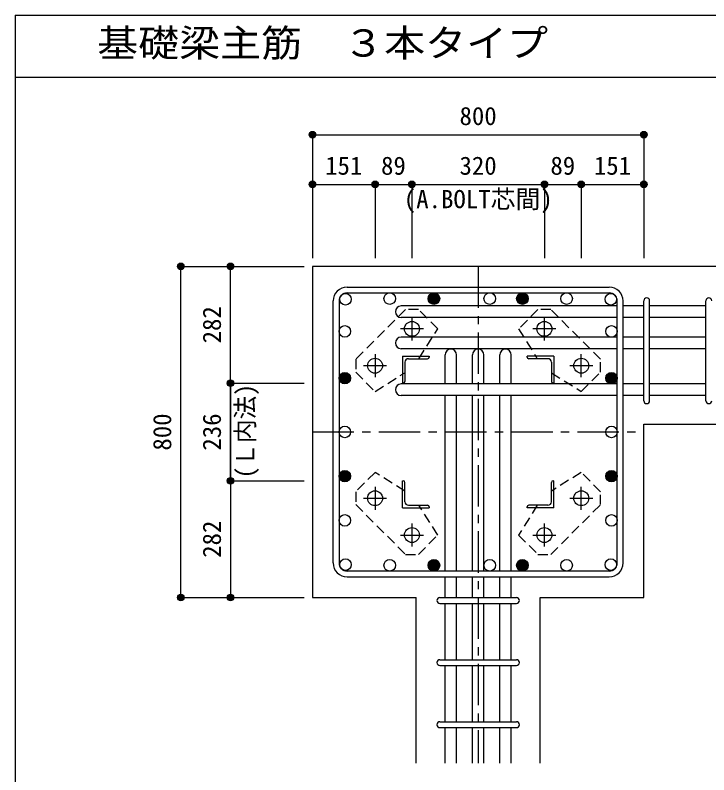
# Model space of a CAD drawing. Units: millimetres at full size, sheet at 1:20. Extents: x -3982 to 3969, y -2797 to 2801.
# Drawn here: x -3982 to -2307, y 966 to 2801 of the extents above; entities that cross this region are included whole.
import ezdxf
from ezdxf.enums import TextEntityAlignment as Align

# ---------------------------------------------------------------- set-up
doc = ezdxf.new("R2010")
doc.units = ezdxf.units.MM
doc.header["$LTSCALE"] = 20
doc.header["$PDMODE"] = 32
doc.header["$PDSIZE"] = 10
doc.linetypes.add('CHAIN1', pattern=[8, 5, -1, 1, -1])
doc.linetypes.add('DASHED1', pattern=[1.8, 1.2, -0.6])
for name, color, linetype in [('6-1_躯体線', 2, 'Continuous'), ('6-2_A.Bolt_', 4, 'Continuous'), ('6-3_柱型主筋', 4, 'Continuous'), ('6-4_フープ', 7, 'Continuous'), ('6-5_梁主筋', 7, 'Continuous'), ('6-6_S.T.P.', 7, 'Continuous'), ('6-7_文字', 7, 'Continuous'), ('6-9_プレート', 4, 'DASHED1'), ('6-D_寸法', 4, 'Continuous'), ('F-0_枠', 6, 'Continuous')]:
    doc.layers.add(name, color=color, linetype=linetype)
doc.styles.add('ＭＳ ゴシック', font='')
doc.styles.get('ＭＳ ゴシック').set_extended_font_data('MS Gothic')

msp = doc.modelspace()

# ---------------------------------------------------------------- linework, layer by layer
at = {"layer": '6-1_躯体線'}
for p, q in [((-2063.87, 2194.12), (-3263.87, 2194.12)), ((-3263.87, 2194.12), (-3263.87, 1394.12)), ((-2463.87, 1812.62), (-2063.87, 1812.62)), ((-2463.87, 1394.12), (-2463.87, 1812.62)), ((-3263.87, 1394.12), (-3013.37, 1394.12)), ((-3013.37, 994.12), (-3013.37, 1394.12)), ((-2714.37, 994.12), (-2714.37, 1394.12)), ((-2714.37, 1394.12), (-2463.87, 1394.12))]:
    msp.add_line(p, q, dxfattribs=at)
at = {"layer": '6-2_A.Bolt_', "linetype": 'CHAIN1'}
for p, q in [((-3023.87, 2070.92), (-3023.87, 2015.42)), ((-2703.87, 2015.42), (-2703.87, 2070.92)), ((-2996.17, 2043.12), (-3051.67, 2043.12)), ((-2676.07, 2043.12), (-2731.57, 2043.12)), ((-3112.87, 1981.92), (-3112.87, 1926.42)), ((-2614.87, 1926.42), (-2614.87, 1981.92)), ((-3085.17, 1954.12), (-3140.67, 1954.12)), ((-2587.07, 1954.12), (-2642.57, 1954.12)), ((-3112.87, 1661.82), (-3112.87, 1606.32)), ((-2614.87, 1606.32), (-2614.87, 1661.82)), ((-3140.67, 1634.12), (-3085.17, 1634.12)), ((-2642.57, 1634.12), (-2587.07, 1634.12)), ((-3023.87, 1572.82), (-3023.87, 1517.32)), ((-2703.87, 1517.32), (-2703.87, 1572.82)), ((-3051.67, 1545.12), (-2996.17, 1545.12)), ((-2731.57, 1545.12), (-2676.07, 1545.12))]:
    msp.add_line(p, q, dxfattribs=at)
at = {"layer": '6-2_A.Bolt_'}
for p, q in [((-3046.87, 1977.12), (-2981.87, 1977.12)), ((-3046.87, 1977.12), (-3046.87, 1912.12)), ((-3032.37, 1971.12), (-2985.87, 1971.12)), ((-2981.87, 1977.12), (-2981.87, 1975.12)), ((-2680.87, 1977.12), (-2745.87, 1977.12)), ((-2745.87, 1975.12), (-2745.87, 1977.12)), ((-2695.37, 1971.12), (-2741.87, 1971.12)), ((-2680.87, 1977.12), (-2680.87, 1912.12)), ((-3040.87, 1962.62), (-3040.87, 1916.12)), ((-2686.87, 1962.62), (-2686.87, 1916.12)), ((-3044.87, 1912.12), (-3046.87, 1912.12)), ((-2680.87, 1912.12), (-2682.87, 1912.12)), ((-3046.87, 1676.12), (-3044.87, 1676.12)), ((-3046.87, 1611.12), (-3046.87, 1676.12)), ((-3040.87, 1625.62), (-3040.87, 1672.12)), ((-2686.87, 1625.62), (-2686.87, 1672.12)), ((-2682.87, 1676.12), (-2680.87, 1676.12)), ((-2680.87, 1611.12), (-2680.87, 1676.12)), ((-3032.37, 1617.12), (-2985.87, 1617.12)), ((-2695.37, 1617.12), (-2741.87, 1617.12)), ((-3046.87, 1611.12), (-2981.87, 1611.12)), ((-2981.87, 1613.12), (-2981.87, 1611.12)), ((-2745.87, 1611.12), (-2745.87, 1613.12)), ((-2680.87, 1611.12), (-2745.87, 1611.12))]:
    msp.add_line(p, q, dxfattribs=at)
at = {"layer": '6-2_A.Bolt_', "color": 3}
for centre in [(-3023.87, 2043.12), (-2703.87, 2043.12), (-3112.87, 1954.12), (-2614.87, 1954.12), (-3112.87, 1634.12), (-2614.87, 1634.12), (-3023.87, 1545.12), (-2703.87, 1545.12)]:
    msp.add_circle(centre, 18, dxfattribs=at)
at = {"layer": '6-2_A.Bolt_'}
for centre, radius, start, end in [((-3032.37, 1962.62), 8.5, 90, 180), ((-2985.87, 1975.12), 4, 270, 0), ((-2741.87, 1975.12), 4, 180, 270), ((-2695.37, 1962.62), 8.5, 0, 90), ((-3044.87, 1916.12), 4, 270, 0), ((-2682.87, 1916.12), 4, 180, 270), ((-3044.87, 1672.12), 4, 0, 90), ((-2682.87, 1672.12), 4, 90, 180), ((-3032.37, 1625.62), 8.5, 180, 270), ((-2985.87, 1613.12), 4, 0, 90), ((-2741.87, 1613.12), 4, 90, 180), ((-2695.37, 1625.62), 8.5, 270, 0)]:
    msp.add_arc(centre, radius, start, end, dxfattribs=at)
at = {"layer": '6-3_柱型主筋', "color": 3}
for centre in [(-3184.26, 2114.51), (-3077.46, 2116.12), (-2970.66, 2116.12), (-2835.87, 2116.12), (-2757.07, 2116.12), (-2650.27, 2116.12), (-2543.48, 2114.51), (-3185.87, 2037.12), (-2541.87, 2037.12), (-3185.87, 1924.12), (-2541.87, 1924.12), (-3185.87, 1794.12), (-2541.87, 1794.12), (-3185.87, 1687.33), (-2541.87, 1687.33), (-3185.87, 1580.53), (-2541.87, 1580.53), (-3184.26, 1473.74), (-2543.48, 1473.74), (-3077.46, 1472.12), (-2970.66, 1472.12), (-2835.87, 1472.12), (-2757.07, 1472.12), (-2650.27, 1472.12)]:
    msp.add_circle(centre, 14, dxfattribs=at)
at = {"layer": '6-3_柱型主筋'}
for centre, radius in [((-2970.66, 2116.12), 14), ((-2970.66, 2116.12), 12.6), ((-2757.07, 2116.12), 14), ((-2757.07, 2116.12), 12.6), ((-2970.66, 2116.12), 11.2), ((-2970.66, 2116.12), 9.8), ((-2970.66, 2116.12), 8.4), ((-2970.66, 2116.12), 7), ((-2970.66, 2116.12), 5.6), ((-2970.66, 2116.12), 4.2), ((-2970.66, 2116.12), 2.8), ((-2970.66, 2116.12), 1.4), ((-2757.07, 2116.12), 11.2), ((-2757.07, 2116.12), 9.8), ((-2757.07, 2116.12), 8.4), ((-2757.07, 2116.12), 7), ((-2757.07, 2116.12), 5.6), ((-2757.07, 2116.12), 4.2), ((-2757.07, 2116.12), 2.8), ((-2757.07, 2116.12), 1.4), ((-3185.87, 1924.12), 14), ((-3185.87, 1924.12), 12.6), ((-3185.87, 1924.12), 11.2), ((-3185.87, 1924.12), 9.8), ((-3185.87, 1924.12), 8.4), ((-3185.87, 1924.12), 7), ((-3185.87, 1924.12), 5.6), ((-3185.87, 1924.12), 4.2), ((-3185.87, 1924.12), 2.8), ((-2541.87, 1924.12), 14), ((-2541.87, 1924.12), 12.6), ((-2541.87, 1924.12), 11.2), ((-2541.87, 1924.12), 9.8), ((-2541.87, 1924.12), 8.4), ((-2541.87, 1924.12), 7), ((-2541.87, 1924.12), 5.6), ((-2541.87, 1924.12), 4.2), ((-2541.87, 1924.12), 2.8), ((-3185.87, 1924.12), 1.4), ((-2541.87, 1924.12), 1.4), ((-3185.87, 1687.33), 14), ((-3185.87, 1687.33), 12.6), ((-3185.87, 1687.33), 11.2), ((-3185.87, 1687.33), 9.8), ((-3185.87, 1687.33), 8.4), ((-3185.87, 1687.33), 7), ((-3185.87, 1687.33), 5.6), ((-3185.87, 1687.33), 4.2), ((-3185.87, 1687.33), 2.8), ((-3185.87, 1687.33), 1.4), ((-2541.87, 1687.33), 14), ((-2541.87, 1687.33), 12.6), ((-2541.87, 1687.33), 11.2), ((-2541.87, 1687.33), 9.8), ((-2541.87, 1687.33), 8.4), ((-2541.87, 1687.33), 7), ((-2541.87, 1687.33), 5.6), ((-2541.87, 1687.33), 4.2), ((-2541.87, 1687.33), 2.8), ((-2541.87, 1687.33), 1.4), ((-2970.66, 1472.12), 14), ((-2970.66, 1472.12), 12.6), ((-2970.66, 1472.12), 11.2), ((-2970.66, 1472.12), 9.8), ((-2970.66, 1472.12), 8.4), ((-2970.66, 1472.12), 7), ((-2970.66, 1472.12), 5.6), ((-2970.66, 1472.12), 4.2), ((-2970.66, 1472.12), 2.8), ((-2970.66, 1472.12), 1.4), ((-2757.07, 1472.12), 14), ((-2757.07, 1472.12), 12.6), ((-2757.07, 1472.12), 11.2), ((-2757.07, 1472.12), 9.8), ((-2757.07, 1472.12), 8.4), ((-2757.07, 1472.12), 7), ((-2757.07, 1472.12), 5.6), ((-2757.07, 1472.12), 4.2), ((-2757.07, 1472.12), 2.8), ((-2757.07, 1472.12), 1.4)]:
    msp.add_circle(centre, radius, dxfattribs=at)
at = {"layer": '6-4_フープ'}
for p, q in [((-3180.37, 2144.12), (-2547.37, 2144.12)), ((-3180.37, 2130.12), (-2547.37, 2130.12)), ((-3213.87, 1477.62), (-3213.87, 2110.62)), ((-3199.87, 2110.62), (-3199.87, 1477.62)), ((-2527.87, 1477.62), (-2527.87, 2110.62)), ((-2513.87, 1477.62), (-2513.87, 2110.62)), ((-2547.37, 1458.12), (-3180.37, 1458.12)), ((-3180.37, 1444.12), (-2547.37, 1444.12))]:
    msp.add_line(p, q, dxfattribs=at)
for centre, radius, start, end in [((-3180.37, 2110.62), 33.5, 90, 180), ((-3180.37, 2110.62), 19.5, 90, 180), ((-2547.37, 2110.62), 33.5, 0, 90), ((-2547.37, 2110.62), 19.5, 0, 90), ((-3180.37, 1477.62), 33.5, 180, 270), ((-3180.37, 1477.62), 19.5, 180, 270), ((-2547.37, 1477.62), 33.5, 270, 0), ((-2547.37, 1477.62), 19.5, 270, 0)]:
    msp.add_arc(centre, radius, start, end, dxfattribs=at)
at = {"layer": '6-5_梁主筋'}
for p, q in [((-2527.87, 2098.51), (-3049.87, 2098.51)), ((-2463.87, 2098.51), (-2513.87, 2098.51)), ((-2313.87, 2098.51), (-2449.87, 2098.51)), ((-2527.87, 2070.51), (-3049.87, 2070.51)), ((-2463.87, 2070.51), (-2513.87, 2070.51)), ((-2313.87, 2070.51), (-2449.87, 2070.51)), ((-2527.87, 2023.12), (-3049.87, 2023.12)), ((-2463.87, 2023.12), (-2513.87, 2023.12)), ((-2313.87, 2023.12), (-2449.87, 2023.12)), ((-2527.87, 1995.12), (-3049.87, 1995.12)), ((-2463.87, 1995.12), (-2513.87, 1995.12)), ((-2313.87, 1995.12), (-2449.87, 1995.12)), ((-2943.87, 1910.12), (-2943.87, 1980.12)), ((-2915.87, 1910.12), (-2915.87, 1980.12)), ((-2877.87, 1910.12), (-2877.87, 1980.12)), ((-2849.87, 1910.12), (-2849.87, 1980.12)), ((-2811.87, 1910.12), (-2811.87, 1980.12)), ((-2783.87, 1910.12), (-2783.87, 1980.12)), ((-2527.87, 1910.12), (-3049.87, 1910.12)), ((-2463.87, 1910.12), (-2513.87, 1910.12)), ((-2313.87, 1910.12), (-2449.87, 1910.12)), ((-2527.87, 1882.12), (-3049.87, 1882.12)), ((-2943.87, 1458.12), (-2943.87, 1882.12)), ((-2915.87, 1458.12), (-2915.87, 1882.12)), ((-2877.87, 1458.12), (-2877.87, 1882.12)), ((-2849.87, 1458.12), (-2849.87, 1882.12)), ((-2811.87, 1458.12), (-2811.87, 1882.12)), ((-2783.87, 1458.12), (-2783.87, 1882.12)), ((-2463.87, 1882.12), (-2513.87, 1882.12)), ((-2313.87, 1882.12), (-2449.87, 1882.12)), ((-2943.87, 1394.12), (-2943.87, 1444.12)), ((-2915.87, 1394.12), (-2915.87, 1444.12)), ((-2877.87, 1394.12), (-2877.87, 1444.12)), ((-2849.87, 1394.12), (-2849.87, 1444.12)), ((-2811.87, 1394.12), (-2811.87, 1444.12)), ((-2783.87, 1394.12), (-2783.87, 1444.12)), ((-2943.87, 1244.12), (-2943.87, 1380.12)), ((-2915.87, 1244.12), (-2915.87, 1380.12)), ((-2877.87, 1244.12), (-2877.87, 1380.12)), ((-2849.87, 1244.12), (-2849.87, 1380.12)), ((-2811.87, 1244.12), (-2811.87, 1380.12)), ((-2783.87, 1244.12), (-2783.87, 1380.12)), ((-2943.87, 1094.12), (-2943.87, 1230.12)), ((-2915.87, 1094.12), (-2915.87, 1230.12)), ((-2877.87, 1094.12), (-2877.87, 1230.12)), ((-2849.87, 1094.12), (-2849.87, 1230.12)), ((-2811.87, 1094.12), (-2811.87, 1230.12)), ((-2783.87, 1094.12), (-2783.87, 1230.12)), ((-2943.87, 994.12), (-2943.87, 1080.12)), ((-2915.87, 994.12), (-2915.87, 1080.12)), ((-2877.87, 994.12), (-2877.87, 1080.12)), ((-2849.87, 994.12), (-2849.87, 1080.12)), ((-2811.87, 994.12), (-2811.87, 1080.12)), ((-2783.87, 994.12), (-2783.87, 1080.12))]:
    msp.add_line(p, q, dxfattribs=at)
for centre, start, end in [((-3049.87, 2084.51), 90, 270), ((-3049.87, 2009.12), 90, 270), ((-2929.87, 1980.12), 0, 180), ((-2863.87, 1980.12), 0, 180), ((-2797.87, 1980.12), 0, 180), ((-3049.87, 1896.12), 90, 270)]:
    msp.add_arc(centre, 14, start, end, dxfattribs=at)
at = {"layer": '6-6_S.T.P.'}
for p, q in [((-2463.87, 1869.62), (-2463.87, 2111.01)), ((-2449.87, 1869.62), (-2449.87, 2111.01)), ((-2313.87, 1869.62), (-2313.87, 2111.01)), ((-2956.37, 1394.12), (-2771.37, 1394.12)), ((-2956.37, 1380.12), (-2771.37, 1380.12)), ((-2956.37, 1244.12), (-2771.37, 1244.12)), ((-2956.37, 1230.12), (-2771.37, 1230.12)), ((-2956.37, 1094.12), (-2771.37, 1094.12)), ((-2956.37, 1080.12), (-2771.37, 1080.12))]:
    msp.add_line(p, q, dxfattribs=at)
for centre, start, end in [((-2456.87, 2111.01), 0, 180), ((-2456.87, 2111.01), 0, 180), ((-2456.87, 2111.01), 0, 180), ((-2456.87, 2111.01), 0, 180), ((-2306.87, 2111.01), 0, 180), ((-2456.87, 1869.62), 180, 0), ((-2456.87, 1869.62), 180, 0), ((-2456.87, 1869.62), 180, 0), ((-2456.87, 1869.62), 180, 0), ((-2306.87, 1869.62), 180, 0), ((-2956.37, 1387.12), 90, 270), ((-2956.37, 1387.12), 90, 270), ((-2956.37, 1387.12), 90, 270), ((-2956.37, 1387.12), 90, 270), ((-2771.37, 1387.12), 270, 90), ((-2771.37, 1387.12), 270, 90), ((-2771.37, 1387.12), 270, 90), ((-2771.37, 1387.12), 270, 90), ((-2956.37, 1237.12), 90, 270), ((-2771.37, 1237.12), 270, 90), ((-2956.37, 1087.12), 90, 270), ((-2771.37, 1087.12), 270, 90)]:
    msp.add_arc(centre, 7, start, end, dxfattribs=at)
at = {"layer": '6-9_プレート'}
for points in [[(-3039.37, 2089.82), (-3159.57, 1969.62), (-3159.57, 1938.52), (-3112.87, 1891.82), (-3040.87, 1937.02)], [(-3006.77, 1971.12), (-2961.57, 2043.22), (-3008.27, 2089.82), (-3039.37, 2089.82)], [(-2568.17, 1969.62), (-2688.37, 2089.82), (-2719.47, 2089.82), (-2766.17, 2043.12), (-2720.97, 1971.12)], [(-2686.87, 1937.02), (-2614.77, 1891.82), (-2568.17, 1938.52), (-2568.17, 1969.62)], [(-3040.87, 1651.22), (-3112.97, 1696.42), (-3159.57, 1649.73), (-3159.57, 1618.62)], [(-2688.37, 1498.42), (-2568.17, 1618.62), (-2568.17, 1649.72), (-2614.87, 1696.42), (-2686.87, 1651.22)], [(-3159.57, 1618.62), (-3039.37, 1498.42), (-3008.27, 1498.42), (-2961.57, 1545.12), (-3006.77, 1617.12)], [(-2720.97, 1617.12), (-2766.17, 1545.02), (-2719.47, 1498.42), (-2688.37, 1498.42)]]:
    msp.add_lwpolyline(points, dxfattribs=at)
at = {"layer": '6-D_寸法'}
for p, q in [((-3263.87, 2512.15), (-3263.87, 2392.15)), ((-3263.87, 2512.15), (-3263.87, 2392.15)), ((-3263.87, 2512.15), (-2463.87, 2512.15)), ((-2463.87, 2512.15), (-2463.87, 2392.15)), ((-3263.87, 2392.15), (-3112.87, 2392.15)), ((-3263.87, 2392.15), (-3263.87, 2214.12)), ((-3112.87, 2392.15), (-3112.87, 2214.12)), ((-3023.87, 2392.15), (-2703.87, 2392.15)), ((-2703.87, 2392.15), (-2614.87, 2392.15)), ((-2703.87, 2392.15), (-2703.87, 2214.12)), ((-2614.87, 2392.15), (-2614.87, 2214.12)), ((-3581.89, 2194.12), (-3461.89, 2194.12)), ((-3581.89, 1394.12), (-3581.89, 2194.12)), ((-3461.89, 2194.12), (-3283.87, 2194.12)), ((-3461.89, 2194.12), (-3283.87, 2194.12)), ((-3461.89, 2194.12), (-3283.87, 2194.12)), ((-3461.89, 2194.12), (-3283.87, 2194.12)), ((-3461.89, 2194.12), (-3283.87, 2194.12)), ((-3461.89, 2194.12), (-3283.87, 2194.12)), ((-3461.89, 2194.12), (-3283.87, 2194.12)), ((-3461.89, 2194.12), (-3283.87, 2194.12)), ((-3461.89, 1912.12), (-3461.89, 1676.12)), ((-3461.89, 1912.12), (-3283.87, 1912.12)), ((-3461.89, 1676.12), (-3461.89, 1912.12)), ((-3461.89, 1676.12), (-3461.89, 1394.12)), ((-3461.89, 1676.12), (-3283.87, 1676.12)), ((-3581.89, 1394.12), (-3461.89, 1394.12)), ((-3461.89, 1394.12), (-3283.87, 1394.12)), ((-3461.89, 1394.12), (-3283.87, 1394.12)), ((-3461.89, 1394.12), (-3283.87, 1394.12)), ((-3461.89, 1394.12), (-3283.87, 1394.12)), ((-3461.89, 1394.12), (-3283.87, 1394.12)), ((-3461.89, 1394.12), (-3283.87, 1394.12)), ((-3461.89, 1394.12), (-3283.87, 1394.12)), ((-3461.89, 1394.12), (-3283.87, 1394.12)), ((-3461.89, 1394.12), (-3283.87, 1394.12))]:
    msp.add_line(p, q, dxfattribs=at)
at = {"layer": '6-D_寸法', "linetype": 'CHAIN1'}
for p, q in [((-2863.87, 2194.12), (-2863.87, 994.12)), ((-3263.87, 1794.12), (-2463.87, 1794.12))]:
    msp.add_line(p, q, dxfattribs=at)
at = {"layer": '6-D_寸法'}
for points in [[(-3112.87, 2392.15), (-3023.87, 2392.15), (-3023.87, 2214.12)], [(-2614.87, 2392.15), (-2463.87, 2392.15), (-2463.87, 2214.12)], [(-3461.89, 1912.12), (-3461.89, 2194.12), (-3283.87, 2194.12)], [(-3581.89, 1394.12), (-3461.89, 1394.12), (-3283.87, 1394.12)], [(-3581.89, 1394.12), (-3461.89, 1394.12), (-3283.87, 1394.12)]]:
    msp.add_lwpolyline(points, dxfattribs=at)
for centre, radius in [((-3263.87, 2512.15), 8), ((-3263.87, 2512.15), 7.2), ((-3263.87, 2512.15), 6.4), ((-3263.87, 2512.15), 5.6), ((-3263.87, 2512.15), 4.8), ((-3263.87, 2512.15), 4), ((-3263.87, 2512.15), 3.2), ((-3263.87, 2512.15), 2.4), ((-3263.87, 2512.15), 1.6), ((-2463.87, 2512.15), 8), ((-2463.87, 2512.15), 7.2), ((-2463.87, 2512.15), 6.4), ((-2463.87, 2512.15), 5.6), ((-2463.87, 2512.15), 4.8), ((-2463.87, 2512.15), 4), ((-2463.87, 2512.15), 3.2), ((-2463.87, 2512.15), 2.4), ((-2463.87, 2512.15), 1.6), ((-3263.87, 2512.15), 0.8), ((-2463.87, 2512.15), 0.8), ((-3263.87, 2392.15), 8), ((-3263.87, 2392.15), 7.2), ((-3263.87, 2392.15), 6.4), ((-3263.87, 2392.15), 5.6), ((-3263.87, 2392.15), 4.8), ((-3263.87, 2392.15), 4), ((-3263.87, 2392.15), 3.2), ((-3263.87, 2392.15), 2.4), ((-3263.87, 2392.15), 1.6), ((-3263.87, 2392.15), 0.8), ((-3112.87, 2392.15), 8), ((-3112.87, 2392.15), 7.2), ((-3112.87, 2392.15), 6.4), ((-3112.87, 2392.15), 5.6), ((-3112.87, 2392.15), 4.8), ((-3112.87, 2392.15), 4), ((-3112.87, 2392.15), 3.2), ((-3112.87, 2392.15), 2.4), ((-3112.87, 2392.15), 1.6), ((-3112.87, 2392.15), 0.8), ((-3023.87, 2392.15), 8), ((-3023.87, 2392.15), 7.2), ((-3023.87, 2392.15), 6.4), ((-3023.87, 2392.15), 5.6), ((-3023.87, 2392.15), 4.8), ((-3023.87, 2392.15), 4), ((-3023.87, 2392.15), 3.2), ((-3023.87, 2392.15), 2.4), ((-3023.87, 2392.15), 1.6), ((-3023.87, 2392.15), 0.8), ((-2703.87, 2392.15), 8), ((-2703.87, 2392.15), 7.2), ((-2703.87, 2392.15), 6.4), ((-2703.87, 2392.15), 5.6), ((-2703.87, 2392.15), 4.8), ((-2703.87, 2392.15), 4), ((-2703.87, 2392.15), 3.2), ((-2703.87, 2392.15), 2.4), ((-2703.87, 2392.15), 1.6), ((-2703.87, 2392.15), 0.8), ((-2614.87, 2392.15), 8), ((-2614.87, 2392.15), 7.2), ((-2614.87, 2392.15), 6.4), ((-2614.87, 2392.15), 5.6), ((-2614.87, 2392.15), 4.8), ((-2614.87, 2392.15), 4), ((-2614.87, 2392.15), 3.2), ((-2614.87, 2392.15), 2.4), ((-2614.87, 2392.15), 1.6), ((-2614.87, 2392.15), 0.8), ((-2463.87, 2392.15), 8), ((-2463.87, 2392.15), 7.2), ((-2463.87, 2392.15), 6.4), ((-2463.87, 2392.15), 5.6), ((-2463.87, 2392.15), 4.8), ((-2463.87, 2392.15), 4), ((-2463.87, 2392.15), 3.2), ((-2463.87, 2392.15), 2.4), ((-2463.87, 2392.15), 1.6), ((-2463.87, 2392.15), 0.8), ((-3581.89, 2194.12), 8), ((-3461.89, 2194.12), 8), ((-3581.89, 2194.12), 7.2), ((-3581.89, 2194.12), 6.4), ((-3581.89, 2194.12), 5.6), ((-3581.89, 2194.12), 4.8), ((-3581.89, 2194.12), 4), ((-3581.89, 2194.12), 3.2), ((-3581.89, 2194.12), 2.4), ((-3581.89, 2194.12), 1.6), ((-3581.89, 2194.12), 0.8), ((-3461.89, 2194.12), 7.2), ((-3461.89, 2194.12), 6.4), ((-3461.89, 2194.12), 5.6), ((-3461.89, 2194.12), 4.8), ((-3461.89, 2194.12), 4), ((-3461.89, 2194.12), 3.2), ((-3461.89, 2194.12), 2.4), ((-3461.89, 2194.12), 1.6), ((-3461.89, 2194.12), 0.8), ((-3461.89, 1912.12), 8), ((-3461.89, 1912.12), 7.2), ((-3461.89, 1912.12), 6.4), ((-3461.89, 1912.12), 5.6), ((-3461.89, 1912.12), 4.8), ((-3461.89, 1912.12), 4), ((-3461.89, 1912.12), 3.2), ((-3461.89, 1912.12), 2.4), ((-3461.89, 1912.12), 1.6), ((-3461.89, 1912.12), 0.8), ((-3461.89, 1676.12), 8), ((-3461.89, 1676.12), 7.2), ((-3461.89, 1676.12), 6.4), ((-3461.89, 1676.12), 5.6), ((-3461.89, 1676.12), 4.8), ((-3461.89, 1676.12), 4), ((-3461.89, 1676.12), 3.2), ((-3461.89, 1676.12), 2.4), ((-3461.89, 1676.12), 1.6), ((-3461.89, 1676.12), 0.8), ((-3581.89, 1394.12), 8), ((-3581.89, 1394.12), 7.2), ((-3581.89, 1394.12), 6.4), ((-3581.89, 1394.12), 5.6), ((-3581.89, 1394.12), 4.8), ((-3581.89, 1394.12), 4), ((-3581.89, 1394.12), 3.2), ((-3581.89, 1394.12), 2.4), ((-3581.89, 1394.12), 1.6), ((-3581.89, 1394.12), 0.8), ((-3461.89, 1394.12), 8), ((-3461.89, 1394.12), 7.2), ((-3461.89, 1394.12), 6.4), ((-3461.89, 1394.12), 5.6), ((-3461.89, 1394.12), 4.8), ((-3461.89, 1394.12), 4), ((-3461.89, 1394.12), 3.2), ((-3461.89, 1394.12), 2.4), ((-3461.89, 1394.12), 1.6), ((-3461.89, 1394.12), 0.8)]:
    msp.add_circle(centre, radius, dxfattribs=at)
at = {"layer": '6-D_寸法', "color": 7}
for p in [(-3263.87, 2512.15), (-2463.87, 2512.15), (-3263.87, 2392.15), (-3112.87, 2392.15), (-3023.87, 2392.15), (-2703.87, 2392.15), (-2614.87, 2392.15), (-2463.87, 2392.15), (-3581.89, 2194.12), (-3461.89, 2194.12), (-3461.89, 1912.12), (-3461.89, 1676.12), (-3581.89, 1394.12), (-3461.89, 1394.12)]:
    msp.add_point(p, dxfattribs=at)
at = {"layer": 'F-0_枠'}
for q in [(3969.4, 2800.77), (-3981.92, -2796.83)]:
    msp.add_line((-3981.92, 2800.77), q, dxfattribs=at)
at = {"layer": 'F-0_枠', "color": 2}
msp.add_line((-3981.92, 2650.77), (2482.4, 2650.77), dxfattribs=at)

# ---------------------------------------------------------------- texts
at = {"layer": '6-7_文字', "color": 2, "style": 'ＭＳ ゴシック', "width": 1.1}
msp.add_text('\u3000\u3000基礎梁主筋\u3000３本タイプ', height=65.98, dxfattribs=at).set_placement((-3981.92, 2680.77), align=Align.BOTTOM_LEFT)
at = {"layer": '6-7_文字', "color": 4, "style": 'ＭＳ ゴシック'}
msp.add_text('(A.BOLT芯間)', height=43.99, dxfattribs=at).set_placement((-3043.34, 2321.37), align=Align.BOTTOM_LEFT)
at = {"layer": '6-D_寸法', "style": 'ＭＳ ゴシック'}
for s, p in [('800', (-2908.87, 2522.15)), ('89', (-3098.37, 2402.15)), ('320', (-2908.87, 2402.15)), ('89', (-2689.37, 2402.15)), ('151', (-3233.37, 2402.15)), ('151', (-2584.37, 2402.15))]:
    msp.add_text(s, height=43.99, dxfattribs=at).set_placement(p, align=Align.BOTTOM_LEFT)
for s, p in [('282', (-3471.89, 2008.12)), ('800', (-3591.89, 1749.12)), ('236', (-3471.89, 1749.12)), ('236', (-3471.89, 1749.12)), ('282', (-3471.89, 1490.12))]:
    msp.add_text(s, height=43.99, rotation=90, dxfattribs=at).set_placement(p, align=Align.BOTTOM_LEFT)
at = {"layer": '6-D_寸法', "style": 'ＭＳ ゴシック', "width": 0.95}
msp.add_text('(Ｌ内法)', height=43.99, rotation=90, dxfattribs=at).set_placement((-3391.41, 1682.02), align=Align.BOTTOM_LEFT)

doc.saveas('drawing.dxf')
